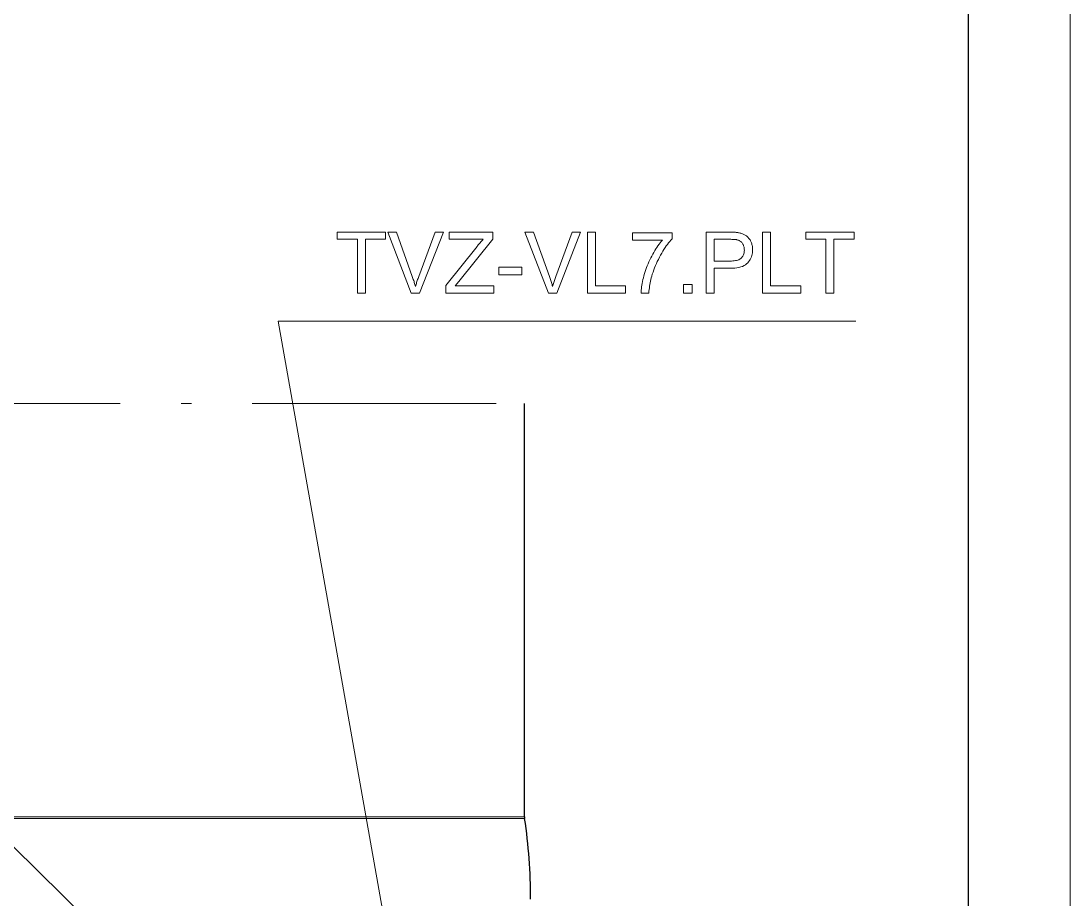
# Model space of a CAD drawing. Extents: x 0 to 297, y 0 to 420.
# Drawn here: x 245.4 to 297, y 166.8 to 210 of the extents above; entities that cross this region are included whole.
import ezdxf

# ---------------------------------------------------------------- set-up
doc = ezdxf.new("R2010")
doc.units = 0
doc.linetypes.add('DASHDOT', pattern=[18.5, 12, -3, 0.5, -3])

msp = doc.modelspace()

# ---------------------------------------------------------------- linework, layer by layer
at = {"color": 7, "lineweight": 13}
for p, q in [((297, 0), (297, 420)), ((265.935, 170.756), (201.242, 170.756)), ((265.93, 170.83), (201.247, 170.83))]:
    msp.add_line(p, q, dxfattribs=at)
at = {"color": 7, "lineweight": 30}
for p, q in [((292, 5), (292, 415)), ((270.147, 170.83), (270.147, 191.179))]:
    msp.add_line(p, q, dxfattribs=at)
at = {"color": 7, "linetype": 'DASHDOT', "lineweight": 13}
msp.add_line((201.247, 191.179), (270.147, 191.179), dxfattribs=at)
at = {"color": 7, "lineweight": 13, "ltscale": 0.105432}
msp.add_line((270.147, 170.83), (265.93, 170.83), dxfattribs=at)
at = {"color": 7, "lineweight": 13, "ltscale": 0.105449}
msp.add_line((270.153, 170.756), (265.935, 170.756), dxfattribs=at)
at = {"color": 7, "lineweight": 13}
for points in [[(261.918, 196.61), (261.918, 199.256), (260.93, 199.256), (260.93, 199.61), (263.308, 199.61), (263.308, 199.256), (262.315, 199.256), (262.315, 196.61)], [(264.572, 196.61), (263.41, 199.61), (263.84, 199.61), (264.619, 197.431), (264.638, 197.379), (264.656, 197.327), (264.673, 197.277), (264.69, 197.227), (264.706, 197.177), (264.721, 197.128), (264.736, 197.08), (264.75, 197.033), (264.764, 196.986), (264.777, 196.94), (264.791, 196.989), (264.806, 197.038), (264.821, 197.087), (264.836, 197.136), (264.852, 197.185), (264.868, 197.234), (264.885, 197.283), (264.903, 197.333), (264.92, 197.382), (264.939, 197.431), (265.749, 199.61), (266.154, 199.61), (264.979, 196.61)], [(266.271, 196.61), (266.271, 196.979), (267.808, 198.9), (267.84, 198.941), (267.872, 198.98), (267.904, 199.018), (267.936, 199.055), (267.967, 199.091), (267.998, 199.127), (268.029, 199.161), (268.059, 199.193), (268.089, 199.225), (268.119, 199.256), (266.445, 199.256), (266.445, 199.61), (268.593, 199.61), (268.593, 199.256), (266.909, 197.175), (266.727, 196.964), (268.642, 196.964), (268.642, 196.61)], [(271.323, 196.61), (270.161, 199.61), (270.591, 199.61), (271.37, 197.431), (271.389, 197.379), (271.407, 197.327), (271.424, 197.277), (271.441, 197.227), (271.457, 197.177), (271.472, 197.128), (271.487, 197.08), (271.501, 197.033), (271.515, 196.986), (271.528, 196.94), (271.542, 196.989), (271.557, 197.038), (271.572, 197.087), (271.587, 197.136), (271.603, 197.185), (271.62, 197.234), (271.636, 197.283), (271.654, 197.333), (271.671, 197.382), (271.69, 197.431), (272.5, 199.61), (272.905, 199.61), (271.73, 196.61)], [(273.245, 196.61), (273.245, 199.61), (273.642, 199.61), (273.642, 196.964), (275.119, 196.964), (275.119, 196.61)], [(275.467, 199.217), (275.467, 199.571), (277.409, 199.571), (277.409, 199.285), (277.352, 199.222), (277.295, 199.155), (277.238, 199.084), (277.181, 199.009), (277.124, 198.93), (277.067, 198.847), (277.011, 198.76), (276.954, 198.669), (276.898, 198.574), (276.841, 198.474), (276.786, 198.373), (276.734, 198.271), (276.684, 198.169), (276.637, 198.066), (276.592, 197.962), (276.55, 197.858), (276.51, 197.753), (276.473, 197.647), (276.438, 197.541), (276.406, 197.435), (276.385, 197.359), (276.365, 197.281), (276.347, 197.203), (276.331, 197.122), (276.316, 197.04), (276.303, 196.957), (276.291, 196.873), (276.281, 196.787), (276.272, 196.699), (276.265, 196.61), (275.887, 196.61), (275.889, 196.682), (275.894, 196.758), (275.902, 196.836), (275.912, 196.917), (275.925, 197.001), (275.94, 197.088), (275.957, 197.178), (275.978, 197.271), (276.001, 197.367), (276.026, 197.466), (276.054, 197.566), (276.084, 197.665), (276.116, 197.763), (276.151, 197.861), (276.188, 197.958), (276.227, 198.054), (276.269, 198.15), (276.313, 198.245), (276.359, 198.339), (276.408, 198.433), (276.458, 198.524), (276.508, 198.613), (276.56, 198.699), (276.611, 198.782), (276.664, 198.861), (276.717, 198.939), (276.771, 199.013), (276.826, 199.084), (276.881, 199.152), (276.936, 199.217)], [(279.087, 196.61), (279.087, 199.61), (280.219, 199.61), (280.277, 199.61), (280.333, 199.609), (280.385, 199.608), (280.435, 199.606), (280.482, 199.603), (280.527, 199.6), (280.568, 199.596), (280.607, 199.592), (280.642, 199.587), (280.675, 199.582), (280.719, 199.574), (280.761, 199.564), (280.801, 199.553), (280.841, 199.541), (280.878, 199.528), (280.915, 199.513), (280.95, 199.497), (280.983, 199.48), (281.015, 199.461), (281.046, 199.441), (281.075, 199.42), (281.103, 199.397), (281.13, 199.372), (281.156, 199.345), (281.18, 199.317), (281.204, 199.288), (281.226, 199.256), (281.247, 199.223), (281.267, 199.188), (281.286, 199.152), (281.303, 199.114), (281.319, 199.076), (281.333, 199.037), (281.344, 198.997), (281.354, 198.956), (281.363, 198.915), (281.369, 198.873), (281.374, 198.83), (281.376, 198.787), (281.377, 198.743), (281.375, 198.667), (281.367, 198.594), (281.355, 198.524), (281.338, 198.455), (281.316, 198.389), (281.289, 198.326), (281.258, 198.264), (281.221, 198.206), (281.18, 198.149), (281.134, 198.095), (281.081, 198.045), (281.021, 197.999), (280.952, 197.96), (280.876, 197.925), (280.792, 197.896), (280.7, 197.872), (280.6, 197.854), (280.493, 197.84), (280.377, 197.833), (280.254, 197.83), (279.484, 197.83), (279.484, 196.61)], [(281.866, 196.61), (281.866, 199.61), (282.263, 199.61), (282.263, 196.964), (283.741, 196.964), (283.741, 196.61)], [(284.977, 196.61), (284.977, 199.256), (283.988, 199.256), (283.988, 199.61), (286.366, 199.61), (286.366, 199.256), (285.374, 199.256), (285.374, 196.61)], [(279.484, 198.184), (280.26, 198.184), (280.335, 198.185), (280.405, 198.19), (280.471, 198.197), (280.532, 198.207), (280.589, 198.22), (280.641, 198.235), (280.689, 198.254), (280.733, 198.276), (280.772, 198.3), (280.806, 198.327), (280.837, 198.357), (280.864, 198.389), (280.889, 198.424), (280.91, 198.46), (280.927, 198.5), (280.942, 198.541), (280.953, 198.585), (280.961, 198.631), (280.966, 198.679), (280.968, 198.73), (280.967, 198.767), (280.964, 198.803), (280.959, 198.838), (280.953, 198.872), (280.944, 198.905), (280.934, 198.937), (280.921, 198.967), (280.907, 198.997), (280.891, 199.025), (280.873, 199.053), (280.853, 199.078), (280.832, 199.103), (280.81, 199.125), (280.787, 199.145), (280.762, 199.164), (280.737, 199.181), (280.71, 199.196), (280.682, 199.209), (280.653, 199.22), (280.622, 199.23), (280.6, 199.235), (280.575, 199.239), (280.547, 199.243), (280.515, 199.247), (280.479, 199.25), (280.441, 199.252), (280.398, 199.254), (280.353, 199.255), (280.304, 199.256), (280.252, 199.256), (279.484, 199.256)], [(268.88, 197.511), (268.88, 197.881), (270.012, 197.881), (270.012, 197.511)], [(277.98, 196.61), (277.98, 197.03), (278.4, 197.03), (278.4, 196.61)]]:
    msp.add_lwpolyline(points, close=True, dxfattribs=at)
for points in [[(264.361, 159.494), (258.021, 195.222), (286.45, 195.222)], [(256.003, 158.503), (235.139, 179.048), (204.068, 179.048)]]:
    msp.add_lwpolyline(points, dxfattribs=at)
at = {"color": 7, "lineweight": 30}
for centre, radius, start, end in [((270.648, 170.83), 0.5, 180.0013, 188.498), ((243.631, 166.793), 26.817, 0, 8.4993)]:
    msp.add_arc(centre, radius, start, end, dxfattribs=at)

doc.saveas('drawing.dxf')
